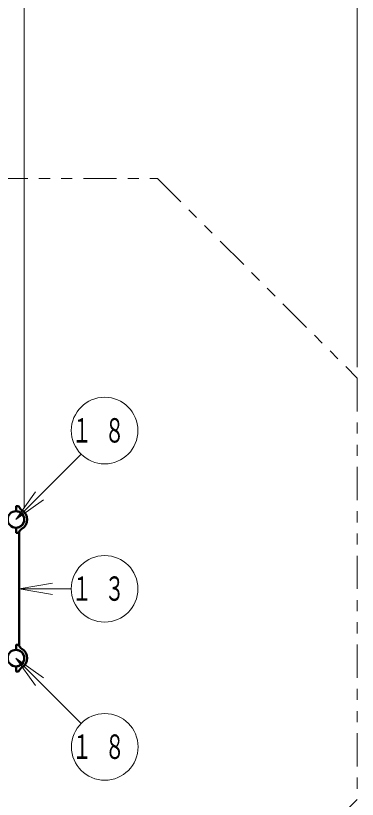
# Model space of a CAD drawing. Units: millimetres on the paper. Extents: x -385 to 0, y -594 to 267.
# Drawn here: x -172.5 to -141.7, y 158.1 to 228.7 of the extents above; entities that cross this region are included whole.
import ezdxf

# ---------------------------------------------------------------- set-up
doc = ezdxf.new("R2010")
doc.units = ezdxf.units.MM
doc.linetypes.add('USER3', pattern=[8, 3, -1, 1, -1, 1, -1])
doc.layers.add('LY_1', color=140, linetype='Continuous', lineweight=50)
doc.styles.add('ＭＳ ゴシック', font='')
doc.styles.get('ＭＳ ゴシック').set_extended_font_data('MS Gothic')

msp = doc.modelspace()

# ---------------------------------------------------------------- linework, layer by layer
at = {"layer": 'LY_1', "color": 7, "lineweight": 13}
for p, q in [((-141.746, 197.059), (-141.746, 243.226)), ((-171.746, 184.325), (-171.746, 235.52)), ((-172.488, 183.325), (-166.618, 189.211)), ((-172.488, 183.325), (-170.724, 185.802)), ((-172.488, 183.325), (-170.37, 185.449)), ((-170.016, 185.096), (-172.488, 183.325)), ((-172.205, 177.075), (-169.205, 177.575)), ((-169.205, 176.575), (-172.205, 177.075)), ((-172.205, 177.075), (-169.205, 177.075)), ((-172.205, 177.075), (-167.5, 177.075)), ((-170.72, 168.35), (-172.488, 170.825)), ((-172.488, 170.825), (-170.013, 169.058)), ((-172.488, 170.825), (-170.367, 168.704)), ((-172.488, 170.825), (-166.608, 164.946))]:
    msp.add_line(p, q, dxfattribs=at)
at = {"layer": 'LY_1'}
for p, q in [((-172.463, 184.106), (-172.463, 184.499)), ((-172.429, 184.532), (-172.298, 184.528)), ((-172.463, 182.544), (-172.463, 182.151)), ((-172.205, 182.223), (-172.205, 171.928)), ((-172.425, 182.118), (-172.298, 182.123)), ((-172.463, 171.606), (-172.463, 171.999)), ((-172.425, 172.032), (-172.298, 172.028)), ((-172.463, 170.044), (-172.463, 169.651)), ((-172.429, 169.618), (-172.298, 169.623))]:
    msp.add_line(p, q, dxfattribs=at)
at = {"layer": 'LY_1', "color": 7, "linetype": 'USER3', "lineweight": 13}
msp.add_lwpolyline([(-348.383, 170.47), (-335.564, 183.289), (-335.564, 202.716), (-312.645, 225.635), (-284.498, 225.635), (-272.93, 214.068), (-259.06, 214.068), (-245.488, 227.639), (-211.988, 227.639), (-198.417, 214.068), (-159.754, 214.068), (-141.746, 196.059), (-141.746, 158.091), (-159.754, 140.083), (-206.735, 140.083), (-206.735, 111.125), (-223.061, 94.799), (-266.583, 94.799), (-280.972, 109.189), (-322.999, 109.189), (-348.381, 134.571), (-348.381, 170.471)], dxfattribs=at)
at = {"layer": 'LY_1', "color": 7, "lineweight": 13}
for centre in [(-164.5, 191.335), (-164.5, 177.075), (-164.486, 162.825)]:
    msp.add_circle(centre, 3, dxfattribs=at)
at = {"layer": 'LY_1'}
for centre in [(-172.488, 183.325), (-172.488, 170.825)]:
    msp.add_circle(centre, 0.743, dxfattribs=at)
for centre, radius, start, end in [((-172.43, 184.499), 0.0333, 88, 180), ((-172.31, 184.445), 0.0833, 27.45884, 88), ((-171.497, 184.867), 0.833, 207.45884, 237.27281), ((-172.43, 184.106), 0.0333, 180, 265.72934), ((-172.488, 183.325), 0.75, 0, 85.72934), ((-172.488, 183.325), 1, 0, 57.2728), ((-172.488, 183.325), 0.75, 274.27066, 0), ((-172.488, 183.325), 1, 302.72719, 0), ((-172.43, 182.544), 0.0333, 94.27066, 180), ((-171.497, 181.783), 0.833, 122.72719, 152.54116), ((-172.43, 182.151), 0.0333, 180, 272), ((-172.31, 182.205), 0.0833, 272, 332.54116), ((-172.43, 171.999), 0.0333, 88, 180), ((-172.31, 171.945), 0.0833, 27.45884, 88), ((-171.497, 172.367), 0.833, 207.45884, 237.27281), ((-172.488, 170.825), 1, 0, 57.2728), ((-172.43, 171.606), 0.0333, 180, 265.72934), ((-172.488, 170.825), 0.75, 0, 85.72934), ((-172.488, 170.825), 0.75, 274.27066, 0), ((-172.488, 170.825), 1, 302.72719, 0), ((-172.43, 170.044), 0.0333, 94.27066, 180), ((-172.43, 169.651), 0.0333, 180, 272), ((-172.31, 169.705), 0.0833, 272, 332.54116), ((-171.497, 169.283), 0.833, 122.72719, 152.54116)]:
    msp.add_arc(centre, radius, start, end, dxfattribs=at)

# ---------------------------------------------------------------- texts
at = {"layer": 'LY_1', "color": 7, "char_height": 2.199, "attachment_point": 5, "style": 'ＭＳ ゴシック'}
for s, insert in [('\\T1.64;\\W0.6;１８', (-164.5, 191.335)), ('\\T1.64;\\W0.6;１３', (-164.5, 177.075)), ('\\T1.64;\\W0.6;１８', (-164.486, 162.825))]:
    msp.add_mtext(s, dxfattribs=dict(at, insert=insert))

doc.saveas('drawing.dxf')
